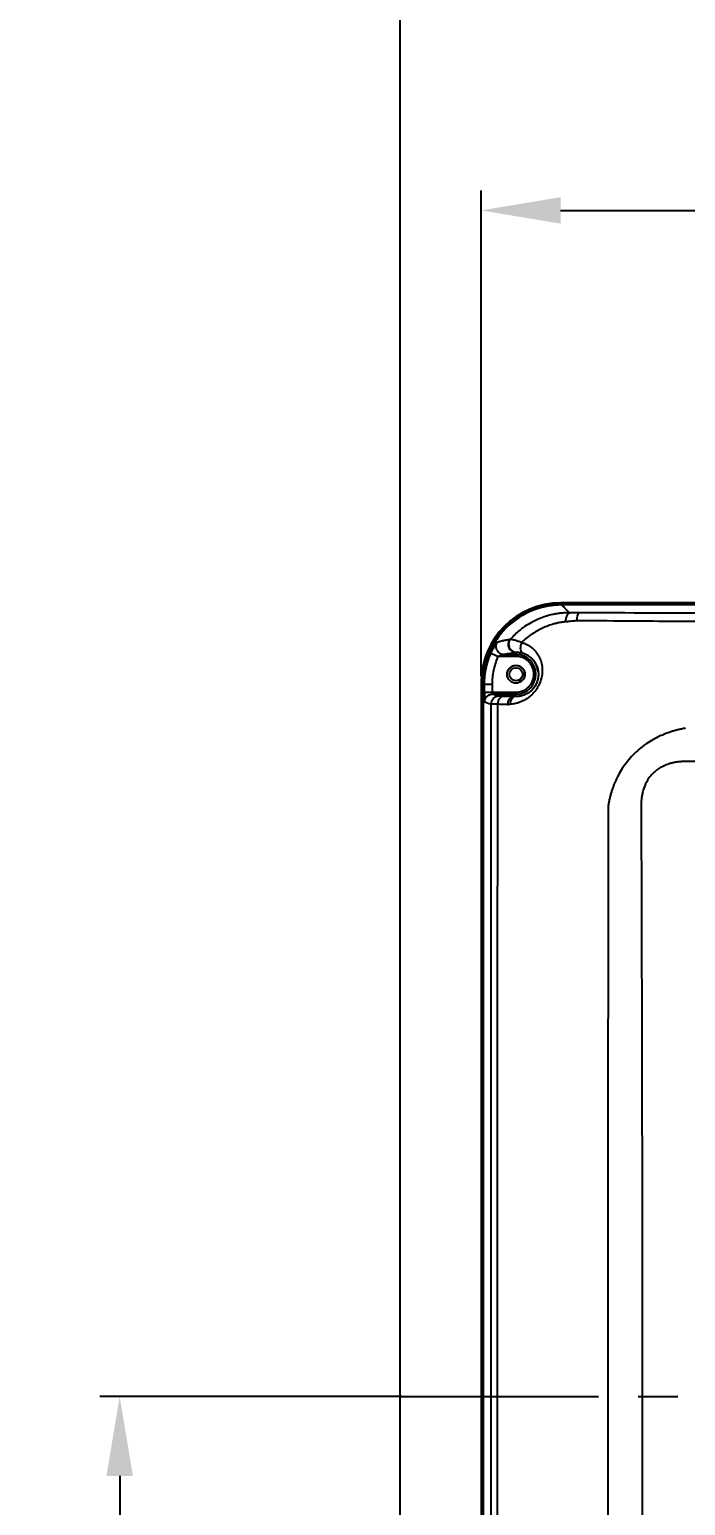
# Model space of a CAD drawing. Extents: x -4361 to 1554, y -156 to 2372.
# Drawn here: x -1174 to -1008.7, y 1563.9 to 1935.8 of the extents above; entities that cross this region are included whole.
import ezdxf

# ---------------------------------------------------------------- set-up
doc = ezdxf.new("R2010")
doc.units = 0
doc.header["$LTSCALE"] = 20
doc.header["$MEASUREMENT"] = 0
doc.linetypes.add('CENTER', pattern=[2, 1.25, -0.25, 0.25, -0.25])
doc.layers.get('0').update_dxf_attribs({"linetype": 'CONTINUOUS'})
doc.layers.get('DEFPOINTS').update_dxf_attribs({"linetype": 'CONTINUOUS'})
doc.layers.add('6', color=6, linetype='CONTINUOUS')
doc.layers.add('CENTER', color=2, linetype='CENTER')
doc.styles.get("Standard").update_dxf_attribs({"font": 'NanumGothic.ttf'})
doc.dimstyles.get("Standard").update_dxf_attribs({"dimtxt": 2.7, "dimasz": 2.5, "dimexe": 1.5, "dimexo": 1.5, "dimgap": 1.5, "dimtad": 1, "dimdec": 0, "dimlfac": 10, "dimzin": 0, "dimdsep": 46, "dimtxsty": 'Standard', "dimcen": 0, "dimclrt": 2, "dimadec": 0, "dimazin": 0, "dimtfac": 1, "dimtdec": 0, "dimtmove": 0, "dimatfit": 3, "dimfxl": 0, "dimtolj": 1, "dimtzin": 0, "dimarcsym": 0})

# ---------------------------------------------------------------- blocks, each defined once
blk = doc.blocks.new('*D21')
at = {"color": 3, "lineweight": -2}
for p, q in [((-1080.18, 1591.32), (-1156.26, 1591.32)), ((-1151.26, 1571.32), (-1151.26, 1487.21)), ((-1151.26, 1361.32), (-1151.26, 1445.43)), ((-1094.02, 1341.32), (-1156.26, 1341.32))]:
    blk.add_line(p, q, dxfattribs=at)
at = {"color": 3}
for points in [[(-1154.59, 1571.32), (-1147.92, 1571.32), (-1151.26, 1591.32)], [(-1154.59, 1361.32), (-1147.92, 1361.32), (-1151.26, 1341.32)]]:
    blk.add_solid(points, dxfattribs=at)
at = {"layer": 'DEFPOINTS', "color": 0}
for p in [(-1078.68, 1591.32), (-1151.26, 1341.32), (-1092.52, 1341.32)]:
    blk.add_point(p, dxfattribs=at)
at = {"color": 2, "insert": (-1151.26, 1466.32), "char_height": 20, "attachment_point": 5}
blk.add_mtext('\\A1;250', dxfattribs=at)
blk = doc.blocks.new('*D22')
at = {"color": 3, "lineweight": -2}
for p, q in [((-1060.18, 1772.82), (-1060.18, 1895.2)), ((-335.22, 1591.97), (-335.22, 1895.2)), ((-1040.18, 1890.2), (-355.22, 1890.2))]:
    blk.add_line(p, q, dxfattribs=at)
at = {"color": 3}
for points in [[(-1040.18, 1893.53), (-1040.18, 1886.87), (-1060.18, 1890.2)], [(-355.22, 1893.53), (-355.22, 1886.87), (-335.22, 1890.2)]]:
    blk.add_solid(points, dxfattribs=at)
at = {"layer": 'DEFPOINTS', "color": 0}
for p in [(-335.22, 1890.2), (-1060.18, 1771.32), (-335.22, 1590.47)]:
    blk.add_point(p, dxfattribs=at)
at = {"color": 2, "insert": (-697.7, 1911.09), "char_height": 20, "attachment_point": 5}
blk.add_mtext('\\A1;725', dxfattribs=at)

msp = doc.modelspace()

# ---------------------------------------------------------------- linework, layer by layer
for p, q in [((-790.46, 1791.32), (-1040.18, 1791.32)), ((-790.78, 1791.05), (-1039.91, 1791.05)), ((-790.83, 1790.79), (-1039.91, 1790.79)), ((-1051.41, 1777.82), (-1055.88, 1777.82)), ((-1051.41, 1778.32), (-1054.48, 1778.32)), ((-1051.41, 1778.32), (-1051.41, 1778.85)), ((-1051.41, 1777.82), (-1051.41, 1778.32)), ((-1060.18, 1771.32), (-1060.18, 1411.32)), ((-1059.91, 1771.04), (-1059.91, 1411.59)), ((-1059.66, 1771.04), (-1059.66, 1411.59)), ((-1059.36, 1768.82), (-1059.36, 1770.74)), ((-1057.36, 1768.82), (-1057.36, 1770.74)), ((-1059.36, 1768.82), (-1057.36, 1768.82)), ((-1057.36, 1768.82), (-1051.41, 1768.82)), ((-1057.31, 1768.32), (-1051.41, 1768.32)), ((-1051.99, 1767.72), (-1054.54, 1767.75)), ((-1051.41, 1768.82), (-1051.41, 1768.32)), ((-1051.41, 1768.32), (-1051.41, 1767.72))]:
    msp.add_line(p, q)
msp.add_circle((-1051.41, 1773.32), 1.65)
for centre, radius, start, end in [((-1040.18, 1771.32), 20, 90, 180), ((-1051.41, 1773.32), 5, 270, 90), ((-1051.35, 1773.3), 5.58, 7.4628, 72.2846), ((-1033.15, 1767.67), 26.2, 177.4509, 180.8815), ((-1051.69, 1765.92), 1.82, 99.2413, 186.2515)]:
    msp.add_arc(centre, radius, start, end)
for points, knots in [([(-1040.19, 1790.79), (-1040.34, 1790.79), (-1040.65, 1790.78), (-1041.1, 1790.76), (-1041.55, 1790.73), (-1041.99, 1790.68), (-1042.43, 1790.63), (-1042.86, 1790.57), (-1043.28, 1790.51), (-1043.69, 1790.43), (-1044.09, 1790.35), (-1044.49, 1790.26), (-1044.87, 1790.16), (-1045.25, 1790.06), (-1045.61, 1789.95), (-1045.97, 1789.84), (-1046.31, 1789.73), (-1046.65, 1789.61), (-1046.97, 1789.49), (-1047.29, 1789.36), (-1048.09, 1789.03), (-1049.34, 1788.43), (-1050.98, 1787.43), (-1052.5, 1786.3), (-1053.89, 1785.03), (-1055.16, 1783.64), (-1056.3, 1782.12), (-1057.29, 1780.48), (-1057.94, 1779.13), (-1058.34, 1778.14), (-1058.57, 1777.51), (-1058.79, 1776.85), (-1058.99, 1776.15), (-1059.17, 1775.42), (-1059.33, 1774.66), (-1059.46, 1773.86), (-1059.56, 1773.04), (-1059.63, 1772.19), (-1059.65, 1771.61), (-1059.66, 1771.32)], [0, 0, 0, 0, 0.0151298, 0.0300926, 0.044878, 0.0594759, 0.0738765, 0.0880703, 0.1020481, 0.1158011, 0.1293207, 0.1425987, 0.1556274, 0.1683991, 0.1809069, 0.193144, 0.205104, 0.2167808, 0.2281687, 0.2392625, 0.250057, 0.3133334, 0.3762976, 0.4386242, 0.5000056, 0.5613855, 0.6237117, 0.6866762, 0.7499538, 0.7707149, 0.7925404, 0.8153929, 0.8392303, 0.8640059, 0.8896682, 0.9161613, 0.9434248, 0.9713939, 1, 1, 1, 1]), ([(-1040.18, 1791.05), (-1041.36, 1790.99), (-1043.9, 1790.85), (-1047.24, 1789.85), (-1050.01, 1788.48), (-1051.71, 1787.41), (-1052.52, 1786.69), (-1052.71, 1786.52)], [0, 0, 0, 0, 0.2599736, 0.5599109, 0.7606481, 0.9434204, 1, 1, 1, 1]), ([(-1040.19, 1790.79), (-1040.19, 1790.86), (-1040.19, 1790.93), (-1040.18, 1791.02), (-1040.18, 1791.05), (-1040.18, 1791.05)], [0, 0, 0, 0, 0.5, 0.5, 1, 1, 1, 1]), ([(-1039.91, 1790.79), (-1039.91, 1790.86), (-1039.91, 1790.93), (-1039.91, 1791.02), (-1039.91, 1791.05), (-1039.91, 1791.05)], [0, 0, 0, 0, 0.5, 0.5, 1, 1, 1, 1]), ([(-1052.71, 1786.52), (-1053.2, 1786.12), (-1054.18, 1785.32), (-1054.98, 1784.33), (-1055.38, 1783.84)], [0, 0, 0, 0, 0.498881, 1, 1, 1, 1]), ([(-1041.21, 1788.55), (-1041.34, 1788.53), (-1041.61, 1788.48), (-1042.66, 1788.28), (-1044.16, 1787.87), (-1046.13, 1787.1), (-1047.92, 1786.19), (-1049.34, 1785.27), (-1050.32, 1784.51), (-1050.97, 1783.98), (-1051.59, 1783.41), (-1052.19, 1782.82), (-1052.57, 1782.4), (-1052.76, 1782.19)], [0, 0, 0, 0, 0.029125, 0.062143, 0.239424, 0.37372, 0.534981, 0.686976, 0.749193, 0.811592, 0.874186, 0.936985, 1, 1, 1, 1]), ([(-1038.97, 1786.52), (-1039.11, 1786.51), (-1039.38, 1786.48), (-1039.78, 1786.43), (-1040.19, 1786.36), (-1040.6, 1786.28), (-1041.02, 1786.2), (-1041.44, 1786.1), (-1042.2, 1785.89), (-1043.32, 1785.54), (-1044.75, 1784.94), (-1046.15, 1784.21), (-1047.27, 1783.51), (-1048.14, 1782.9), (-1048.78, 1782.41), (-1049.39, 1781.89), (-1049.79, 1781.53), (-1049.98, 1781.34)], [0, 0, 0, 0, 0.0328824, 0.066074, 0.0995949, 0.1334644, 0.1677014, 0.2023239, 0.2373494, 0.3597721, 0.4855287, 0.6120088, 0.7410277, 0.8054256, 0.8700368, 0.934887, 1, 1, 1, 1]), ([(-1037.94, 1788.81), (-1038.06, 1788.81), (-1038.31, 1788.81), (-1038.69, 1788.8), (-1039.1, 1788.78), (-1039.54, 1788.75), (-1039.96, 1788.72), (-1040.52, 1788.66), (-1040.93, 1788.59), (-1041.21, 1788.55)], [0, 0, 0, 0, 0.111027, 0.228964, 0.353794, 0.485494, 0.624033, 0.73976, 1, 1, 1, 1]), ([(-1038.97, 1786.52), (-1038.91, 1786.86), (-1038.83, 1787.17), (-1038.67, 1787.72), (-1038.59, 1787.97), (-1038.41, 1788.36), (-1038.32, 1788.52), (-1038.13, 1788.73), (-1038.03, 1788.8), (-1037.94, 1788.81)], [0, 0, 0, 0, 0.25, 0.25, 0.5, 0.5, 0.75, 0.75, 1, 1, 1, 1]), ([(-1036.08, 1786.8), (-1036.23, 1786.78), (-1036.55, 1786.75), (-1037.02, 1786.71), (-1037.51, 1786.67), (-1037.99, 1786.62), (-1038.48, 1786.57), (-1038.81, 1786.54), (-1038.97, 1786.52)], [0, 0, 0, 0, 0.162195, 0.326166, 0.491923, 0.659476, 0.828832, 1, 1, 1, 1]), ([(-1036.08, 1786.8), (-1036.04, 1787.1), (-1036.01, 1787.37), (-1035.93, 1787.86), (-1035.88, 1788.07), (-1035.8, 1788.41), (-1035.75, 1788.54), (-1035.66, 1788.73), (-1035.61, 1788.78), (-1035.57, 1788.8)], [0, 0, 0, 0, 0.25, 0.25, 0.5, 0.5, 0.75, 0.75, 1, 1, 1, 1]), ([(-887.5, 1785.9), (-889.47, 1785.91), (-893.33, 1785.93), (-899.02, 1785.95), (-904.49, 1785.97), (-909.75, 1786), (-914.82, 1786.02), (-923.77, 1786.07), (-937.14, 1786.14), (-952.06, 1786.23), (-964.45, 1786.3), (-972.58, 1786.36), (-982.27, 1786.42), (-991.87, 1786.49), (-1002.98, 1786.57), (-1013.06, 1786.64), (-1024.2, 1786.71), (-1031.99, 1786.77), (-1036.08, 1786.8)], [0, 0, 0, 0, 0.039669, 0.077839, 0.114577, 0.149944, 0.183997, 0.216789, 0.3305, 0.453787, 0.517864, 0.580621, 0.617858, 0.713716, 0.774615, 0.842394, 0.917358, 1, 1, 1, 1]), ([(-887.16, 1788.34), (-899.55, 1788.37), (-911.93, 1788.41), (-936.69, 1788.47), (-949.06, 1788.51), (-973.8, 1788.59), (-986.16, 1788.63), (-1010.88, 1788.71), (-1023.23, 1788.75), (-1035.57, 1788.8)], [0, 0, 0, 0, 0.25, 0.25, 0.5, 0.5, 0.75, 0.75, 1, 1, 1, 1]), ([(-1055.38, 1783.84), (-1055.56, 1783.64), (-1056.29, 1782.83), (-1057.34, 1781.15), (-1058.71, 1778.4), (-1059.71, 1775.07), (-1059.85, 1772.51), (-1059.91, 1771.32)], [0, 0, 0, 0, 0.058091, 0.242049, 0.434562, 0.736957, 1, 1, 1, 1]), ([(-1056.16, 1781.41), (-1056.1, 1781.43), (-1055.99, 1781.46), (-1055.81, 1781.51), (-1055.62, 1781.57), (-1055.43, 1781.62), (-1055.22, 1781.67), (-1055, 1781.73), (-1054.72, 1781.8), (-1054.36, 1781.88), (-1053.91, 1781.97), (-1053.43, 1782.07), (-1053.08, 1782.13), (-1052.91, 1782.17)], [0, 0, 0, 0, 0.074366, 0.14826, 0.221681, 0.29463, 0.367107, 0.439113, 0.510646, 0.636377, 0.759846, 0.881053, 1, 1, 1, 1]), ([(-1052.91, 1782.17), (-1053.04, 1782.02), (-1053.15, 1781.85), (-1053.31, 1781.48), (-1053.37, 1781.29), (-1053.41, 1780.9), (-1053.41, 1780.7), (-1053.35, 1780.34), (-1053.29, 1780.18), (-1053.16, 1779.87), (-1053.06, 1779.72), (-1052.83, 1779.44), (-1052.69, 1779.31), (-1052.37, 1779.09), (-1052.19, 1779), (-1051.8, 1778.88), (-1051.6, 1778.85), (-1051.41, 1778.85)], [0, 0, 0, 0, 0.125, 0.125, 0.25, 0.25, 0.375, 0.375, 0.5, 0.5, 0.625, 0.625, 0.75, 0.75, 0.875, 0.875, 1, 1, 1, 1]), ([(-1052.76, 1782.19), (-1052.89, 1782.05), (-1053, 1781.88), (-1053.17, 1781.51), (-1053.22, 1781.32), (-1053.27, 1780.93), (-1053.27, 1780.74), (-1053.21, 1780.38), (-1053.16, 1780.21), (-1053.03, 1779.91), (-1052.94, 1779.76), (-1052.71, 1779.48), (-1052.57, 1779.35), (-1052.26, 1779.12), (-1052.08, 1779.03), (-1051.7, 1778.91), (-1051.5, 1778.87), (-1051.3, 1778.87)], [0, 0, 0, 0, 0.125, 0.125, 0.25, 0.25, 0.375, 0.375, 0.5, 0.5, 0.625, 0.625, 0.75, 0.75, 0.875, 0.875, 1, 1, 1, 1]), ([(-1052.76, 1782.19), (-1052.76, 1782.19), (-1052.75, 1782.19), (-1052.72, 1782.18), (-1052.69, 1782.18), (-1052.64, 1782.17), (-1052.55, 1782.15), (-1052.39, 1782.12), (-1052.11, 1782.06), (-1051.74, 1781.98), (-1051.36, 1781.87), (-1050.99, 1781.75), (-1050.65, 1781.63), (-1050.31, 1781.49), (-1050.07, 1781.38), (-1049.98, 1781.34)], [0, 0, 0, 0, 0.038203, 0.076888, 0.116056, 0.155704, 0.195828, 0.305322, 0.421902, 0.545315, 0.68704, 0.754353, 0.837012, 0.94175, 1, 1, 1, 1]), ([(-1059.36, 1770.74), (-1059.35, 1770.9), (-1059.35, 1771.2), (-1059.34, 1771.65), (-1059.31, 1772.11), (-1059.27, 1772.55), (-1059.23, 1773), (-1059.17, 1773.44), (-1059.11, 1773.88), (-1059.03, 1774.31), (-1058.95, 1774.73), (-1058.86, 1775.15), (-1058.76, 1775.57), (-1058.65, 1775.97), (-1058.54, 1776.37), (-1058.42, 1776.77), (-1058.29, 1777.15), (-1058.15, 1777.53), (-1058.01, 1777.9), (-1057.87, 1778.27), (-1057.77, 1778.5), (-1057.72, 1778.62)], [0, 0, 0, 0, 0.056399, 0.112535, 0.168379, 0.223901, 0.279073, 0.333866, 0.388254, 0.442208, 0.495703, 0.548712, 0.601209, 0.653171, 0.704573, 0.755392, 0.805607, 0.855195, 0.904137, 0.952411, 1, 1, 1, 1]), ([(-1057.72, 1778.62), (-1057.57, 1778.95), (-1057.25, 1779.64), (-1056.82, 1780.4), (-1056.52, 1780.9), (-1056.35, 1781.15), (-1056.3, 1781.23), (-1056.28, 1781.25)], [0, 0, 0, 0, 0.297329, 0.621085, 0.782943, 0.936101, 1, 1, 1, 1]), ([(-1057.72, 1778.62), (-1057.71, 1778.62), (-1057.66, 1778.6), (-1057.53, 1778.54), (-1057.48, 1778.52), (-1057.36, 1778.47), (-1057.29, 1778.44), (-1057.05, 1778.33), (-1056.84, 1778.24), (-1056.38, 1778.04), (-1056.13, 1777.93), (-1055.88, 1777.82)], [0, 0, 0, 0, 0.25, 0.25, 0.375, 0.375, 0.5, 0.5, 0.75, 0.75, 1, 1, 1, 1]), ([(-1057.36, 1770.74), (-1057.36, 1771.96), (-1057.23, 1773.17), (-1056.74, 1775.55), (-1056.37, 1776.71), (-1055.88, 1777.82)], [0, 0, 0, 0, 0.5, 0.5, 1, 1, 1, 1]), ([(-1056.16, 1781.41), (-1056.26, 1781.25), (-1056.34, 1781.08), (-1056.45, 1780.72), (-1056.47, 1780.53), (-1056.48, 1780.17), (-1056.46, 1780), (-1056.4, 1779.75), (-1056.37, 1779.68), (-1056.31, 1779.53), (-1056.28, 1779.46), (-1056.17, 1779.25), (-1056.07, 1779.11), (-1055.84, 1778.85), (-1055.7, 1778.73), (-1055.39, 1778.53), (-1055.21, 1778.45), (-1054.85, 1778.35), (-1054.66, 1778.32), (-1054.48, 1778.32)], [0, 0, 0, 0, 0.125, 0.125, 0.25, 0.25, 0.375, 0.375, 0.4375, 0.4375, 0.5, 0.5, 0.625, 0.625, 0.75, 0.75, 0.875, 0.875, 1, 1, 1, 1]), ([(-1056.28, 1781.25), (-1056.25, 1781.29), (-1056.19, 1781.38), (-1056.17, 1781.4), (-1056.16, 1781.41)], [0, 0, 0, 0, 0.372679, 1, 1, 1, 1]), ([(-1055.88, 1777.82), (-1055.61, 1777.95), (-1055.3, 1778.07), (-1054.89, 1778.21), (-1054.76, 1778.25), (-1054.56, 1778.31), (-1054.49, 1778.32), (-1054.48, 1778.32)], [0, 0, 0, 0, 0.5, 0.5, 0.75, 0.75, 1, 1, 1, 1]), ([(-1054.48, 1778.32), (-1054.13, 1778.41), (-1053.71, 1778.5), (-1052.69, 1778.68), (-1052.1, 1778.76), (-1051.41, 1778.85)], [0, 0, 0, 0, 0.5, 0.5, 1, 1, 1, 1]), ([(-1049.98, 1781.34), (-1049.9, 1781.32), (-1049.73, 1781.27), (-1049.48, 1781.18), (-1049.24, 1781.09), (-1049, 1780.98), (-1048.76, 1780.87), (-1048.32, 1780.64), (-1047.72, 1780.26), (-1047.09, 1779.74), (-1046.62, 1779.25), (-1046.12, 1778.64), (-1045.55, 1777.75), (-1045.03, 1776.45), (-1044.79, 1775.18), (-1044.77, 1774.08), (-1044.86, 1772.96), (-1045.19, 1771.58), (-1045.81, 1770.26), (-1046.43, 1769.32), (-1047.09, 1768.5), (-1047.88, 1767.74), (-1048.8, 1767.07), (-1049.63, 1766.6), (-1050.45, 1766.24), (-1051.16, 1766.02), (-1051.79, 1765.88), (-1052.35, 1765.79), (-1052.72, 1765.76), (-1052.91, 1765.75)], [0, 0, 0, 0, 0.012323, 0.024631, 0.036936, 0.049248, 0.061578, 0.073935, 0.119024, 0.164121, 0.19081, 0.217478, 0.276542, 0.341403, 0.410633, 0.446065, 0.480251, 0.546027, 0.608588, 0.640509, 0.673284, 0.729564, 0.774306, 0.82213, 0.863404, 0.906718, 0.937368, 0.968433, 1, 1, 1, 1]), ([(-1051.41, 1768.82), (-1051.34, 1768.82), (-1051.19, 1768.82), (-1050.98, 1768.83), (-1050.77, 1768.86), (-1050.56, 1768.89), (-1050.36, 1768.94), (-1050.15, 1768.99), (-1049.95, 1769.06), (-1049.67, 1769.16), (-1049.33, 1769.31), (-1048.94, 1769.54), (-1048.56, 1769.82), (-1048.1, 1770.23), (-1047.61, 1770.83), (-1047.2, 1771.63), (-1046.96, 1772.47), (-1046.88, 1773.32), (-1046.96, 1774.17), (-1047.2, 1775.01), (-1047.61, 1775.81), (-1048.1, 1776.41), (-1048.56, 1776.82), (-1048.94, 1777.09), (-1049.33, 1777.33), (-1049.74, 1777.51), (-1050.15, 1777.65), (-1050.56, 1777.75), (-1050.98, 1777.81), (-1051.27, 1777.82), (-1051.41, 1777.82)], [0, 0, 0, 0, 0.015134, 0.030167, 0.045131, 0.06006, 0.074987, 0.089948, 0.104974, 0.1201, 0.152258, 0.184453, 0.217296, 0.250176, 0.315811, 0.380082, 0.44003, 0.500016, 0.559965, 0.61995, 0.684221, 0.749856, 0.782699, 0.815579, 0.847737, 0.879933, 0.910063, 0.939938, 0.969827, 1, 1, 1, 1]), ([(-1051.3, 1778.87), (-1051.29, 1778.87), (-1051.23, 1778.87), (-1051.05, 1778.87), (-1050.93, 1778.87), (-1050.48, 1778.83), (-1050.09, 1778.76), (-1049.66, 1778.62)], [0, 0, 0, 0, 0.25, 0.25, 0.5, 0.5, 1, 1, 1, 1]), ([(-1049.98, 1781.34), (-1050.1, 1781.11), (-1050.2, 1780.84), (-1050.32, 1780.25), (-1050.34, 1779.93), (-1050.27, 1779.37), (-1050.19, 1779.13), (-1049.95, 1778.78), (-1049.8, 1778.67), (-1049.66, 1778.62)], [0, 0, 0, 0, 0.25, 0.25, 0.5, 0.5, 0.75, 0.75, 1, 1, 1, 1]), ([(-1051.41, 1771.07), (-1051.46, 1771.07), (-1051.55, 1771.07), (-1051.69, 1771.09), (-1051.83, 1771.11), (-1051.97, 1771.14), (-1052.1, 1771.18), (-1052.34, 1771.26), (-1052.65, 1771.43), (-1053.01, 1771.72), (-1053.3, 1772.08), (-1053.51, 1772.48), (-1053.63, 1772.9), (-1053.67, 1773.32), (-1053.63, 1773.74), (-1053.51, 1774.16), (-1053.3, 1774.56), (-1053.01, 1774.92), (-1052.65, 1775.21), (-1052.29, 1775.4), (-1051.97, 1775.5), (-1051.69, 1775.56), (-1051.5, 1775.57), (-1051.41, 1775.57)], [0, 0, 0, 0, 0.020165, 0.040167, 0.060084, 0.079997, 0.099986, 0.120129, 0.185073, 0.250092, 0.315036, 0.380055, 0.440004, 0.500029, 0.559978, 0.620002, 0.684946, 0.749965, 0.814909, 0.879928, 0.920009, 0.959819, 1, 1, 1, 1]), ([(-1047.61, 1777.45), (-1047.55, 1777.39), (-1047.43, 1777.28), (-1047.26, 1777.1), (-1047.1, 1776.92), (-1046.94, 1776.73), (-1046.8, 1776.53), (-1046.66, 1776.33), (-1046.53, 1776.12), (-1046.41, 1775.9), (-1046.29, 1775.67), (-1046.19, 1775.44), (-1046.1, 1775.2), (-1046.02, 1774.96), (-1045.94, 1774.71), (-1045.88, 1774.45), (-1045.83, 1774.18), (-1045.78, 1773.81), (-1045.75, 1773.33), (-1045.78, 1772.73), (-1045.87, 1772.14), (-1046, 1771.65), (-1046.13, 1771.28), (-1046.28, 1770.92), (-1046.51, 1770.48), (-1046.83, 1769.99), (-1047.35, 1769.36), (-1047.87, 1768.9), (-1048.5, 1768.47), (-1048.91, 1768.26), (-1049.29, 1768.1), (-1049.51, 1768.02), (-1049.76, 1767.94), (-1050.03, 1767.87), (-1050.34, 1767.8), (-1050.67, 1767.75), (-1051.03, 1767.72), (-1051.28, 1767.72), (-1051.41, 1767.72)], [0, 0, 0, 0, 0.0202498, 0.0405008, 0.060747, 0.0809826, 0.1012021, 0.1213984, 0.1415636, 0.1616904, 0.181773, 0.2018024, 0.2217657, 0.2416524, 0.2614552, 0.2811673, 0.3007687, 0.3202391, 0.3623105, 0.4003725, 0.4363665, 0.4716823, 0.4881144, 0.504432, 0.5365036, 0.5692021, 0.6039411, 0.6823618, 0.7053268, 0.7744197, 0.7917207, 0.8120694, 0.8355101, 0.8620791, 0.8917935, 0.9246687, 0.9607331, 1, 1, 1, 1]), ([(-1051.41, 1775.57), (-1051.36, 1775.57), (-1051.27, 1775.57), (-1051.12, 1775.55), (-1050.99, 1775.53), (-1050.85, 1775.5), (-1050.71, 1775.46), (-1050.48, 1775.38), (-1050.16, 1775.21), (-1049.81, 1774.92), (-1049.51, 1774.56), (-1049.31, 1774.16), (-1049.18, 1773.74), (-1049.14, 1773.32), (-1049.18, 1772.9), (-1049.31, 1772.48), (-1049.51, 1772.08), (-1049.81, 1771.72), (-1050.16, 1771.43), (-1050.52, 1771.24), (-1050.85, 1771.13), (-1051.12, 1771.08), (-1051.31, 1771.07), (-1051.41, 1771.07)], [0, 0, 0, 0, 0.020165, 0.040167, 0.060084, 0.079997, 0.099986, 0.120129, 0.185073, 0.250092, 0.315036, 0.380055, 0.440004, 0.500029, 0.559978, 0.620002, 0.684946, 0.749965, 0.814909, 0.879928, 0.920009, 0.959819, 1, 1, 1, 1]), ([(-1045.82, 1774.03), (-1045.81, 1773.99), (-1045.77, 1773.76), (-1045.76, 1773.32), (-1045.79, 1772.55), (-1045.98, 1771.59), (-1046.49, 1770.45), (-1047.22, 1769.45), (-1047.78, 1769.01), (-1048.07, 1768.77)], [0, 0, 0, 0, 0.0234486, 0.1371932, 0.2406898, 0.4322307, 0.6065297, 0.7879902, 1, 1, 1, 1]), ([(-1059.66, 1771.32), (-1059.73, 1771.32), (-1059.8, 1771.32), (-1059.89, 1771.32), (-1059.91, 1771.32), (-1059.91, 1771.32)], [0, 0, 0, 0, 0.5, 0.5, 1, 1, 1, 1]), ([(-1059.66, 1771.04), (-1059.73, 1771.04), (-1059.8, 1771.04), (-1059.89, 1771.04), (-1059.91, 1771.04), (-1059.91, 1771.04)], [0, 0, 0, 0, 0.5, 0.5, 1, 1, 1, 1]), ([(-1059.36, 1770.74), (-1059.38, 1770.77), (-1059.44, 1770.83), (-1059.52, 1770.91), (-1059.59, 1770.98), (-1059.64, 1771.02), (-1059.66, 1771.04)], [0, 0, 0, 0, 0.249965, 0.499954, 0.749965, 1, 1, 1, 1]), ([(-1057.36, 1770.74), (-1057.61, 1770.74), (-1057.87, 1770.74), (-1058.35, 1770.74), (-1058.57, 1770.74), (-1058.94, 1770.74), (-1059.09, 1770.74), (-1059.3, 1770.74), (-1059.35, 1770.74), (-1059.36, 1770.74)], [0, 0, 0, 0, 0.25, 0.25, 0.5, 0.5, 0.75, 0.75, 1, 1, 1, 1]), ([(-1049.24, 1773.72), (-1049.35, 1773.56), (-1049.91, 1772.79), (-1050.33, 1771.92), (-1050.66, 1771.22)], [0, 0, 0, 0, 0.199949, 1, 1, 1, 1]), ([(-1059.35, 1767.4), (-1059.35, 1767.41), (-1059.35, 1767.56), (-1059.35, 1768.02), (-1059.35, 1768.5), (-1059.36, 1768.82)], [0, 0, 0, 0, 0.034288, 0.370629, 1, 1, 1, 1]), ([(-1059.31, 1766.32), (-1059.32, 1766.35), (-1059.33, 1766.41), (-1059.34, 1766.72), (-1059.34, 1767.02), (-1059.35, 1767.28), (-1059.35, 1767.4)], [0, 0, 0, 0, 0.390795, 0.600207, 0.810361, 1, 1, 1, 1]), ([(-1059.31, 1766.32), (-1059.29, 1766.57), (-1059.24, 1766.95), (-1058.99, 1767.42), (-1058.74, 1767.74), (-1058.42, 1768), (-1057.95, 1768.25), (-1057.56, 1768.29), (-1057.31, 1768.32)], [0, 0, 0, 0, 0.239459, 0.368359, 0.499994, 0.631637, 0.760538, 1, 1, 1, 1]), ([(-1055.74, 1767.77), (-1055.97, 1767.77), (-1056.23, 1767.73), (-1056.72, 1767.54), (-1056.95, 1767.38), (-1057.35, 1766.99), (-1057.5, 1766.76), (-1057.69, 1766.26), (-1057.74, 1766.01), (-1057.74, 1765.77)], [0, 0, 0, 0, 0.25, 0.25, 0.5, 0.5, 0.75, 0.75, 1, 1, 1, 1]), ([(-1057.31, 1768.32), (-1057.32, 1768.32), (-1057.34, 1768.37), (-1057.35, 1768.56), (-1057.36, 1768.69), (-1057.36, 1768.82)], [0, 0, 0, 0, 0.5, 0.5, 1, 1, 1, 1]), ([(-1054.54, 1767.75), (-1054.72, 1767.75), (-1054.91, 1767.7), (-1055.28, 1767.51), (-1055.46, 1767.35), (-1055.76, 1766.96), (-1055.87, 1766.73), (-1056.02, 1766.24), (-1056.06, 1765.98), (-1056.06, 1765.75)], [0, 0, 0, 0, 0.25, 0.25, 0.5, 0.5, 0.75, 0.75, 1, 1, 1, 1]), ([(-1054.54, 1767.75), (-1054.9, 1767.75), (-1055.2, 1767.76), (-1055.6, 1767.76), (-1055.72, 1767.77), (-1055.74, 1767.77)], [0, 0, 0, 0, 0.5, 0.5, 1, 1, 1, 1]), ([(-1051.41, 1767.72), (-1051.57, 1767.71), (-1051.75, 1767.68), (-1052.11, 1767.5), (-1052.29, 1767.35), (-1052.58, 1766.98), (-1052.71, 1766.75), (-1052.87, 1766.26), (-1052.91, 1766), (-1052.91, 1765.75)], [0, 0, 0, 0, 0.25, 0.25, 0.5, 0.5, 0.75, 0.75, 1, 1, 1, 1]), ([(-1056.06, 1765.75), (-1056.11, 1765.75), (-1056.21, 1765.75), (-1056.37, 1765.75), (-1056.54, 1765.75), (-1056.71, 1765.75), (-1056.89, 1765.76), (-1057.06, 1765.76), (-1057.23, 1765.76), (-1057.38, 1765.76), (-1057.52, 1765.77), (-1057.63, 1765.77), (-1057.71, 1765.77), (-1057.73, 1765.77), (-1057.74, 1765.77)], [0, 0, 0, 0, 0.04869, 0.103727, 0.165173, 0.23307, 0.307434, 0.388244, 0.475431, 0.568869, 0.668363, 0.773637, 0.884333, 1, 1, 1, 1]), ([(-1057.74, 1765.77), (-1057.73, 1709.46), (-1057.73, 1653.14), (-1057.73, 1540.5), (-1057.73, 1484.18), (-1057.74, 1427.87)], [0, 0, 0, 0, 0.5, 0.5, 1, 1, 1, 1]), ([(-1056.06, 1765.75), (-1056.07, 1754.97), (-1056.1, 1733.17), (-1056.14, 1700.13), (-1056.16, 1666.37), (-1056.17, 1631.9), (-1056.18, 1589.31), (-1056.17, 1539.42), (-1056.14, 1483.06), (-1056.1, 1446.08), (-1056.07, 1427.89)], [0, 0, 0, 0, 0.095708, 0.193532, 0.293459, 0.395477, 0.499572, 0.671651, 0.83848, 1, 1, 1, 1]), ([(-1053.5, 1765.73), (-1053.93, 1765.73), (-1054.78, 1765.74), (-1055.63, 1765.74), (-1056.06, 1765.75)], [0, 0, 0, 0, 0.498145, 1, 1, 1, 1]), ([(-1008.72, 1759.7), (-1008.88, 1759.67), (-1009.21, 1759.62), (-1009.69, 1759.52), (-1010.16, 1759.42), (-1010.62, 1759.31), (-1011.08, 1759.2), (-1011.52, 1759.08), (-1011.95, 1758.95), (-1012.37, 1758.82), (-1013.05, 1758.6), (-1013.97, 1758.26), (-1015.37, 1757.66), (-1016.95, 1756.86), (-1018.72, 1755.74), (-1020.4, 1754.45), (-1021.97, 1752.97), (-1023.39, 1751.36), (-1024.61, 1749.67), (-1025.66, 1747.9), (-1026.35, 1746.46), (-1026.82, 1745.32), (-1027.11, 1744.52), (-1027.39, 1743.68), (-1027.64, 1742.81), (-1027.86, 1741.9), (-1028.06, 1740.96), (-1028.17, 1740.32), (-1028.22, 1740)], [0, 0, 0, 0, 0.016829, 0.033385, 0.049667, 0.065673, 0.081401, 0.096849, 0.112012, 0.126889, 0.141478, 0.184152, 0.225053, 0.295203, 0.36237, 0.435742, 0.507732, 0.579102, 0.65176, 0.717196, 0.785639, 0.813304, 0.84198, 0.871653, 0.90231, 0.933928, 0.966496, 1, 1, 1, 1]), ([(-859.87, 1751.94), (-862.1, 1751.93), (-866.53, 1751.9), (-873.11, 1751.86), (-882.4, 1751.81), (-894.27, 1751.75), (-911.01, 1751.68), (-929.55, 1751.61), (-952.22, 1751.53), (-970.42, 1751.46), (-984.42, 1751.41), (-992.33, 1751.38), (-1000.48, 1751.35), (-1006.1, 1751.33), (-1008.9, 1751.32)], [0, 0, 0, 0, 0.044848, 0.088986, 0.132419, 0.231791, 0.327802, 0.469351, 0.60492, 0.784309, 0.835808, 0.886831, 0.94362, 1, 1, 1, 1]), ([(-1008.9, 1751.32), (-1009.04, 1751.32), (-1009.3, 1751.32), (-1009.7, 1751.3), (-1010.09, 1751.27), (-1010.47, 1751.24), (-1010.85, 1751.19), (-1011.22, 1751.14), (-1011.58, 1751.07), (-1011.94, 1751), (-1012.29, 1750.91), (-1012.64, 1750.82), (-1013.25, 1750.63), (-1014.1, 1750.31), (-1015.17, 1749.75), (-1016.17, 1749.05), (-1017.08, 1748.22), (-1017.86, 1747.28), (-1018.71, 1745.93), (-1019.23, 1744.65), (-1019.52, 1743.54), (-1019.63, 1743.01), (-1019.72, 1742.49), (-1019.8, 1741.95), (-1019.85, 1741.37), (-1019.88, 1740.76), (-1019.89, 1740.36), (-1019.89, 1740.15)], [0, 0, 0, 0, 0.0226724, 0.0450162, 0.0670434, 0.0887663, 0.1101981, 0.1313524, 0.1522435, 0.1728863, 0.1932962, 0.2134892, 0.2334819, 0.3017909, 0.3679396, 0.4377752, 0.5066224, 0.5752154, 0.6444265, 0.7761894, 0.8076477, 0.8383337, 0.867408, 0.8969729, 0.9308354, 0.9651599, 1, 1, 1, 1]), ([(-1028.22, 1740), (-1028.24, 1690.45), (-1028.24, 1640.88), (-1028.24, 1541.76), (-1028.24, 1492.19), (-1028.22, 1442.64)], [0, 0, 0, 0, 0.5, 0.5, 1, 1, 1, 1]), ([(-1019.89, 1740.15), (-1019.88, 1738), (-1019.86, 1733.79), (-1019.84, 1727.59), (-1019.82, 1720.34), (-1019.79, 1712.17), (-1019.76, 1699.77), (-1019.73, 1687.48), (-1019.7, 1675.08), (-1019.68, 1665.78), (-1019.67, 1656.48), (-1019.65, 1647.18), (-1019.64, 1637.87), (-1019.63, 1628.56), (-1019.63, 1619.25), (-1019.62, 1611.48), (-1019.62, 1605.27), (-1019.62, 1600.62), (-1019.62, 1595.98), (-1019.62, 1591.32), (-1019.62, 1586.66), (-1019.62, 1582.02), (-1019.62, 1577.37), (-1019.62, 1571.16), (-1019.63, 1563.39), (-1019.63, 1554.08), (-1019.64, 1544.77), (-1019.65, 1535.46), (-1019.67, 1526.16), (-1019.68, 1516.86), (-1019.7, 1507.55), (-1019.73, 1495.16), (-1019.76, 1482.87), (-1019.79, 1470.47), (-1019.82, 1461.27), (-1019.85, 1451.87), (-1019.88, 1445.68), (-1019.89, 1442.49)], [0, 0, 0, 0, 0.021661, 0.042477, 0.062447, 0.094741, 0.124905, 0.187376, 0.218618, 0.249864, 0.281114, 0.31237, 0.343632, 0.374899, 0.40617, 0.437445, 0.453241, 0.468722, 0.48436, 0.499999, 0.515638, 0.531277, 0.546758, 0.562554, 0.593829, 0.6251, 0.656367, 0.687629, 0.718885, 0.750135, 0.781382, 0.812623, 0.875095, 0.905258, 0.937552, 0.967825, 1, 1, 1, 1])]:
    msp.add_open_spline(points, degree=3, knots=knots)
for points, degree in [([(-1039.91, 1790.79), (-1040, 1790.79), (-1040.09, 1790.79), (-1040.19, 1790.79)], 3), ([(-1040.18, 1791.05), (-1040.18, 1791.22), (-1040.18, 1791.31), (-1040.18, 1791.32)], 3), ([(-1040.18, 1791.05), (-1040.09, 1791.05), (-1040, 1791.05), (-1039.91, 1791.05)], 3), ([(-1037.94, 1788.81), (-1038.91, 1789.79), (-1039.57, 1790.45), (-1039.91, 1790.79)], 3), ([(-1035.57, 1788.8), (-1036.36, 1788.8), (-1037.15, 1788.81), (-1037.94, 1788.81)], 3), ([(-1052.91, 1782.17), (-1052.86, 1782.18), (-1052.81, 1782.18), (-1052.76, 1782.19)], 3), ([(-1051.41, 1778.85), (-1051.37, 1778.86), (-1051.34, 1778.86), (-1051.3, 1778.87)], 3), ([(-1059.91, 1771.32), (-1060.18, 1771.32)], 1), ([(-1059.91, 1771.32), (-1059.91, 1771.23), (-1059.91, 1771.14), (-1059.91, 1771.04)], 3), ([(-1059.66, 1771.32), (-1059.66, 1771.23), (-1059.66, 1771.14), (-1059.66, 1771.04)], 3), ([(-1055.74, 1767.77), (-1056.42, 1767.95), (-1056.95, 1768.13), (-1057.31, 1768.32)], 3), ([(-1051.41, 1767.72), (-1051.6, 1767.72), (-1051.8, 1767.72), (-1051.99, 1767.72)], 3), ([(-1057.74, 1765.77), (-1058.42, 1765.95), (-1058.95, 1766.13), (-1059.31, 1766.32)], 3), ([(-1053.5, 1765.73), (-1053.31, 1765.73), (-1053.11, 1765.74), (-1052.91, 1765.75)], 3)]:
    msp.add_open_spline(points, degree=degree)
at = {"layer": '6'}
msp.add_lwpolyline([(-80.65, 2116.35), (-1080.65, 2116.35), (-1080.65, 191.32), (846.85, 191.32), (846.85, 1216.32)], dxfattribs=at)
at = {"layer": 'CENTER', "color": 1, "linetype": 'CENTER', "ltscale": 2}
msp.add_line((-1080.65, 1591.32), (-299.52, 1591.32), dxfattribs=at)

# ---------------------------------------------------------------- dimensions: what is measured, and where the dimension line sits
for base, p1, p2, angle, override, picture, middle in [((-335.22, 1890.2), (-1060.18, 1771.32), (-335.22, 1590.47), 180, {"dimtxt": 20, "dimasz": 20, "dimexe": 5, "dimgap": 10, "dimlfac": 1, "dimzin": 8, "dimclrd": 3, "dimclre": 3, "dimazin": 2}, '*D22', (-697.7, 1911.09)), ((-1151.26, 1341.32), (-1078.68, 1591.32), (-1092.52, 1341.32), 90, {"dimtxt": 20, "dimasz": 20, "dimexe": 5, "dimgap": 10, "dimtih": 1, "dimtoh": 1, "dimlfac": 1, "dimzin": 12, "dimclrd": 3, "dimclre": 3, "dimazin": 2, "dimarcsym": 1}, '*D21', (-1151.26, 1466.32))]:
    dim = msp.add_linear_dim(base=base, p1=p1, p2=p2, angle=angle, dimstyle='Standard', override=override)
    dim.commit()
    dim.dimension.update_dxf_attribs({"geometry": picture, "text_midpoint": middle})

doc.saveas('drawing.dxf')
